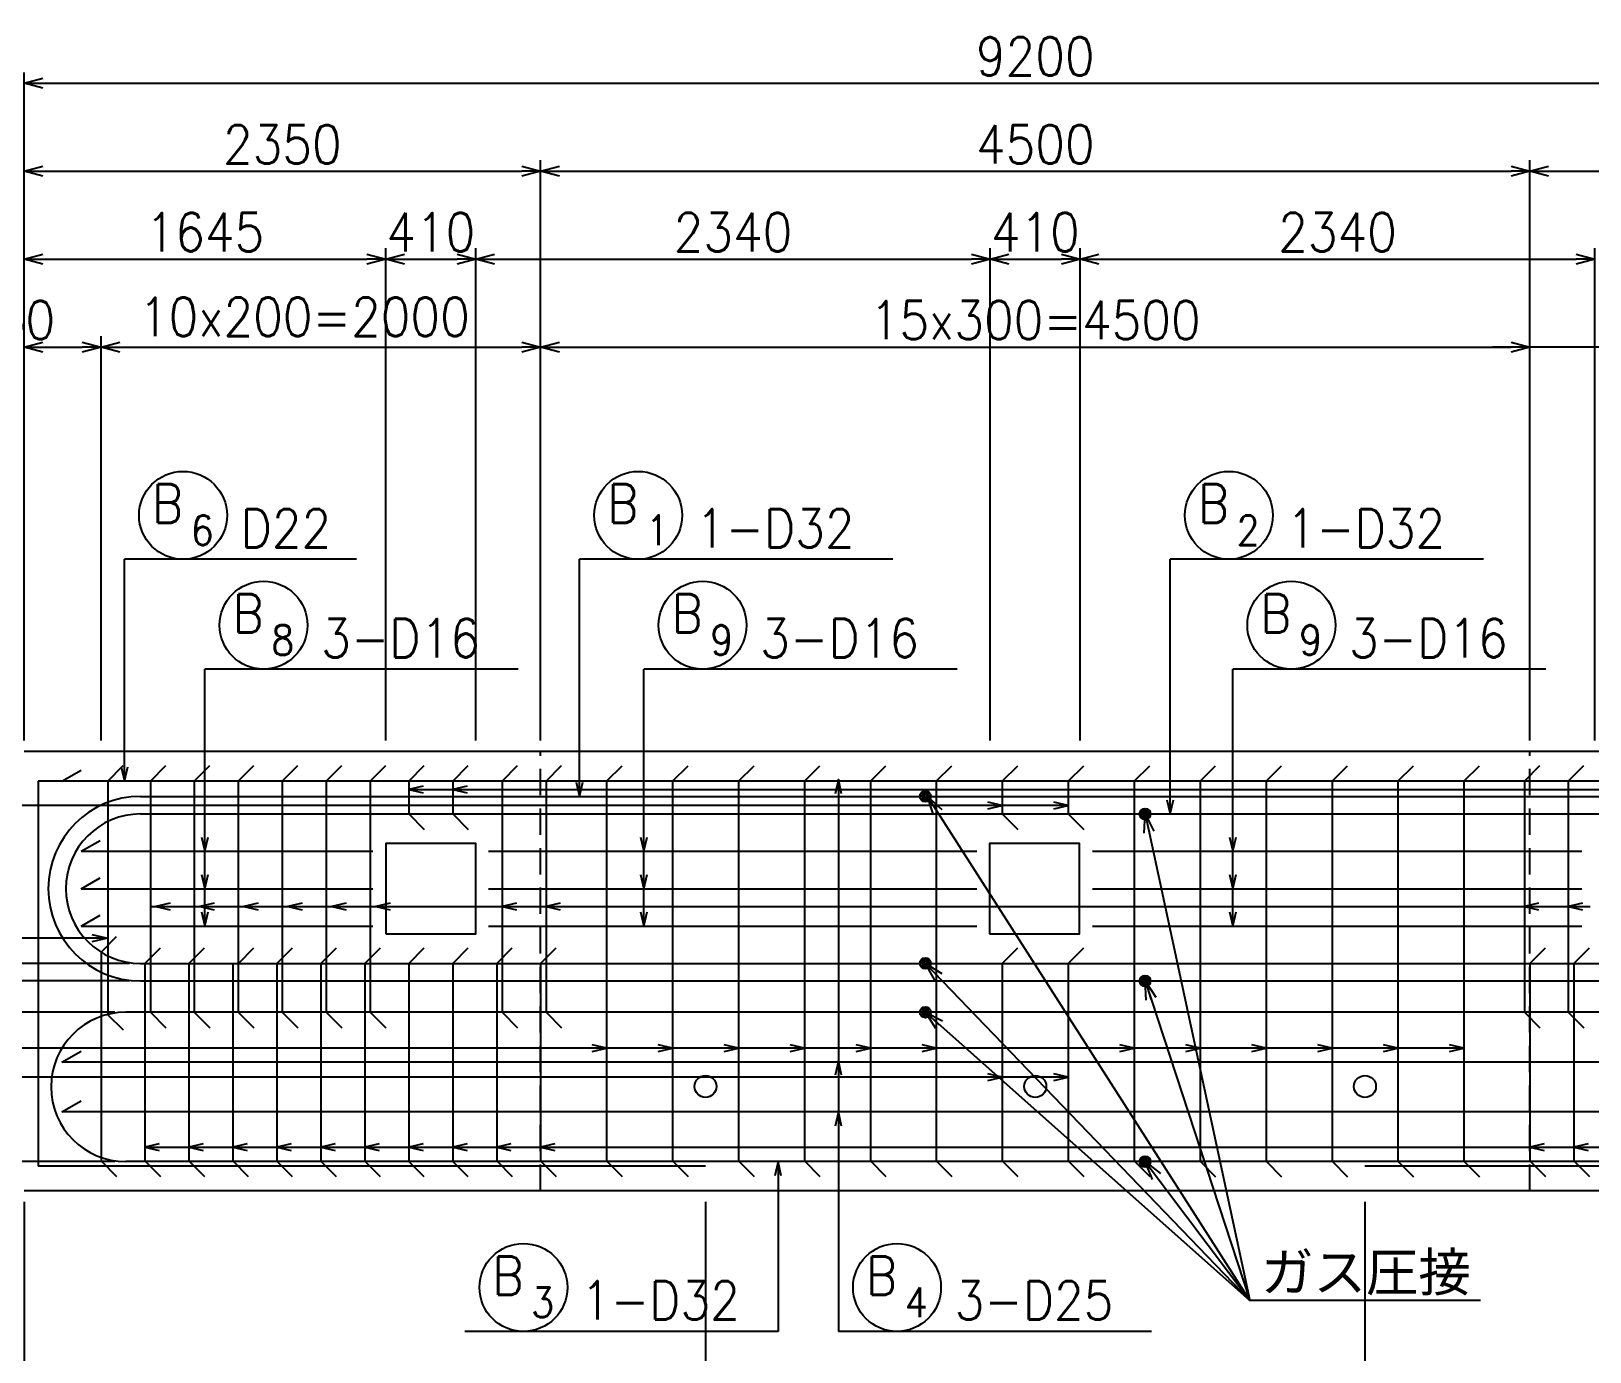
# Model space of a CAD drawing. Extents: x -24090 to 17960, y 77600 to 107300.
# Drawn here: x -16803 to -9712, y 88964 to 94974 of the extents above; entities that cross this region are included whole.
import ezdxf

# ---------------------------------------------------------------- set-up
doc = ezdxf.new("R2010")
doc.units = 0
doc.header["$LTSCALE"] = 300
doc.header["$MEASUREMENT"] = 0
doc.linetypes.add('HASEN1', pattern=[3, 2, -1])
doc.layers.get('0').update_dxf_attribs({"linetype": 'CONTINUOUS'})
doc.layers.get('DEFPOINTS').update_dxf_attribs({"linetype": 'CONTINUOUS'})
for name, color, linetype in [('-コーベル', 2, 'CONTINUOUS'), ('-寸法', 1, 'CONTINUOUS'), ('-引き出し横', 1, 'CONTINUOUS'), ('-引き出し縦', 1, 'CONTINUOUS'), ('-構造', 3, 'CONTINUOUS'), ('-肋筋-桁', 3, 'CONTINUOUS'), ('LAYER001', 7, 'CONTINUOUS'), ('鉄筋', 2, 'CONTINUOUS'), ('鉄筋材料', 3, 'CONTINUOUS')]:
    doc.layers.add(name, color=color, linetype=linetype)
doc.styles.add('MS明朝', font='MS PMincho.ttf')
doc.styles.add('romans', font='ROMANS.shx', dxfattribs={"width": 0.9, "bigfont": 'EXTFONT.shx'})
doc.styles.add('ｽﾀｲﾙ1', font='ROMANS.shx', dxfattribs={"bigfont": 'EXTFONT.shx'})
doc.dimstyles.new('ST-50', dxfattribs={"dimscale": 50, "dimtxt": 3.5, "dimasz": 1.7, "dimexe": 1, "dimexo": 1, "dimgap": 1, "dimtad": 0, "dimdec": 0, "dimzin": 0, "dimdsep": 46, "dimtxsty": 'romans', "dimblk": 'OPEN30', "dimcen": 1, "dimdle": 3, "dimclrd": 1, "dimclre": 1, "dimclrt": 3, "dimaunit": 1, "dimadec": 0, "dimazin": 0, "dimtfac": 1, "dimtdec": 0, "dimtix": 1, "dimtmove": 2, "dimatfit": 3, "dimldrblk": 'OPEN30', "dimfxl": 0, "dimtvp": 0.7, "dimtolj": 1, "dimtzin": 0, "dimarcsym": 0})

# ---------------------------------------------------------------- blocks, each defined once
blk = doc.blocks.new('_Open30')
at = {"color": 0, "lineweight": -2}
for p, q in [((-1, 0.268), (0, 0)), ((0, 0), (-1, -0.268)), ((0, 0), (-1, 0))]:
    blk.add_line(p, q, dxfattribs=at)
blk = doc.blocks.new('*D54')
at = {"layer": '-寸法', "color": 1, "linetype": 'Continuous', "lineweight": -2}
for p, q in [((-14485.2, 91797), (-14485.2, 94387)), ((-9985.2, 91747), (-9985.2, 94387)), ((-14400.2, 94337), (-10070.2, 94337))]:
    blk.add_line(p, q, dxfattribs=at)
at = {"layer": 'DEFPOINTS', "color": 0, "linetype": 'Continuous'}
for p in [(-9985.2, 94337), (-14485.2, 91747), (-9985.2, 91697)]:
    blk.add_point(p, dxfattribs=at)
at = {"layer": '-寸法', "color": 1, "linetype": 'Continuous', "lineweight": -2, "xscale": 85, "yscale": 85, "zscale": 85, "rotation": 180}
blk.add_blockref('_Open30', (-14485.2, 94337), dxfattribs=at)
at = {"layer": '-寸法', "color": 1, "linetype": 'Continuous', "lineweight": -2, "xscale": 85, "yscale": 85, "zscale": 85}
blk.add_blockref('_Open30', (-9985.2, 94337), dxfattribs=at)
at = {"layer": '-寸法', "color": 3, "linetype": 'Continuous', "insert": (-12235.2, 94459.5), "char_height": 175, "attachment_point": 5, "style": 'romans'}
blk.add_mtext('\\A1;4500', dxfattribs=at)
blk = doc.blocks.new('*D67')
at = {"layer": '-寸法', "color": 1, "linetype": 'Continuous', "lineweight": -2}
for p, q in [((-12030.2, 91747), (-12030.2, 93987)), ((-9690.2, 91747), (-9690.2, 93987)), ((-11945.2, 93937), (-9775.2, 93937))]:
    blk.add_line(p, q, dxfattribs=at)
at = {"layer": 'DEFPOINTS', "color": 0, "linetype": 'Continuous'}
for p in [(-9690.2, 93937), (-12030.2, 91697), (-9690.2, 91697)]:
    blk.add_point(p, dxfattribs=at)
at = {"layer": '-寸法', "color": 1, "linetype": 'Continuous', "lineweight": -2, "xscale": 85, "yscale": 85, "zscale": 85, "rotation": 180}
blk.add_blockref('_Open30', (-12030.2, 93937), dxfattribs=at)
at = {"layer": '-寸法', "color": 1, "linetype": 'Continuous', "lineweight": -2, "xscale": 85, "yscale": 85, "zscale": 85}
blk.add_blockref('_Open30', (-9690.2, 93937), dxfattribs=at)
at = {"layer": '-寸法', "color": 3, "linetype": 'Continuous', "insert": (-10860.2, 94059.5), "char_height": 175, "attachment_point": 5, "style": 'romans'}
blk.add_mtext('\\A1;2340', dxfattribs=at)
blk = doc.blocks.new('*D55')
at = {"layer": '-寸法', "color": 1, "linetype": 'Continuous', "lineweight": -2}
for p, q in [((-16835.2, 91747), (-16835.2, 94787)), ((-16750.2, 94737), (-7720.2, 94737)), ((-7635.2, 91747), (-7635.2, 94787))]:
    blk.add_line(p, q, dxfattribs=at)
at = {"layer": 'DEFPOINTS', "color": 0, "linetype": 'Continuous'}
for p in [(-7635.2, 94737), (-16835.2, 91697), (-7635.2, 91697)]:
    blk.add_point(p, dxfattribs=at)
at = {"layer": '-寸法', "color": 1, "linetype": 'Continuous', "lineweight": -2, "xscale": 85, "yscale": 85, "zscale": 85, "rotation": 180}
blk.add_blockref('_Open30', (-16835.2, 94737), dxfattribs=at)
at = {"layer": '-寸法', "color": 1, "linetype": 'Continuous', "lineweight": -2, "xscale": 85, "yscale": 85, "zscale": 85}
blk.add_blockref('_Open30', (-7635.2, 94737), dxfattribs=at)
at = {"layer": '-寸法', "color": 3, "linetype": 'Continuous', "insert": (-12235.2, 94859.5), "char_height": 175, "attachment_point": 5, "style": 'romans'}
blk.add_mtext('\\A1;9200', dxfattribs=at)
blk = doc.blocks.new('*D69')
at = {"layer": '-寸法', "color": 1, "linetype": 'Continuous', "lineweight": -2}
for p, q in [((-13735.2, 89647), (-13735.2, 88079.9)), ((-10735.2, 89647), (-10735.2, 88079.9)), ((-13650.2, 88129.9), (-10820.2, 88129.9))]:
    blk.add_line(p, q, dxfattribs=at)
at = {"layer": 'DEFPOINTS', "color": 0, "linetype": 'Continuous'}
for p in [(-13735.2, 89697), (-10735.2, 89697), (-10735.2, 88129.9)]:
    blk.add_point(p, dxfattribs=at)
at = {"layer": '-寸法', "color": 1, "linetype": 'Continuous', "lineweight": -2, "xscale": 85, "yscale": 85, "zscale": 85, "rotation": 180}
blk.add_blockref('_Open30', (-13735.2, 88129.9), dxfattribs=at)
at = {"layer": '-寸法', "color": 1, "linetype": 'Continuous', "lineweight": -2, "xscale": 85, "yscale": 85, "zscale": 85}
blk.add_blockref('_Open30', (-10735.2, 88129.9), dxfattribs=at)
at = {"layer": '-寸法', "color": 3, "linetype": 'Continuous', "insert": (-12235.2, 88252.4), "char_height": 175, "attachment_point": 5, "style": 'romans'}
blk.add_mtext('\\A1;2×1500=3000', dxfattribs=at)
blk = doc.blocks.new('*D56')
at = {"layer": '-寸法', "color": 1, "linetype": 'Continuous', "lineweight": -2}
for p, q in [((-14485.2, 91747), (-14485.2, 93587)), ((-14400.2, 93537), (-10070.2, 93537)), ((-9985.2, 91747), (-9985.2, 93587))]:
    blk.add_line(p, q, dxfattribs=at)
at = {"layer": 'DEFPOINTS', "color": 0, "linetype": 'Continuous'}
for p in [(-9985.2, 93537), (-14485.2, 91697), (-9985.2, 91697)]:
    blk.add_point(p, dxfattribs=at)
at = {"layer": '-寸法', "color": 1, "linetype": 'Continuous', "lineweight": -2, "xscale": 85, "yscale": 85, "zscale": 85, "rotation": 180}
blk.add_blockref('_Open30', (-14485.2, 93537), dxfattribs=at)
at = {"layer": '-寸法', "color": 1, "linetype": 'Continuous', "lineweight": -2, "xscale": 85, "yscale": 85, "zscale": 85}
blk.add_blockref('_Open30', (-9985.2, 93537), dxfattribs=at)
at = {"layer": '-寸法', "color": 3, "linetype": 'Continuous', "insert": (-12235.2, 93659.5), "char_height": 175, "attachment_point": 5, "style": 'romans'}
blk.add_mtext('\\A1;15x300=4500', dxfattribs=at)
blk = doc.blocks.new('*D61')
at = {"layer": '-寸法', "color": 1, "linetype": 'Continuous', "lineweight": -2}
for p, q in [((-16485.2, 91747), (-16485.2, 93587)), ((-16400.2, 93537), (-14570.2, 93537)), ((-14485.2, 91747), (-14485.2, 93587))]:
    blk.add_line(p, q, dxfattribs=at)
at = {"layer": 'DEFPOINTS', "color": 0, "linetype": 'Continuous'}
for p in [(-14485.2, 93537), (-16485.2, 91697), (-14485.2, 91697)]:
    blk.add_point(p, dxfattribs=at)
at = {"layer": '-寸法', "color": 1, "linetype": 'Continuous', "lineweight": -2, "xscale": 85, "yscale": 85, "zscale": 85, "rotation": 180}
blk.add_blockref('_Open30', (-16485.2, 93537), dxfattribs=at)
at = {"layer": '-寸法', "color": 1, "linetype": 'Continuous', "lineweight": -2, "xscale": 85, "yscale": 85, "zscale": 85}
blk.add_blockref('_Open30', (-14485.2, 93537), dxfattribs=at)
at = {"layer": '-寸法', "color": 3, "linetype": 'Continuous', "insert": (-15560.2, 93674.6), "char_height": 175, "attachment_point": 5, "style": 'romans'}
blk.add_mtext('\\A1;10x200=2000', dxfattribs=at)
blk = doc.blocks.new('*D59')
at = {"layer": '-寸法', "color": 1, "linetype": 'Continuous', "lineweight": -2}
for p, q in [((-16835.2, 91747), (-16835.2, 94387)), ((-14485.2, 91797), (-14485.2, 94387)), ((-16750.2, 94337), (-14570.2, 94337))]:
    blk.add_line(p, q, dxfattribs=at)
at = {"layer": 'DEFPOINTS', "color": 0, "linetype": 'Continuous'}
for p in [(-14485.2, 94337), (-16835.2, 91697), (-14485.2, 91747)]:
    blk.add_point(p, dxfattribs=at)
at = {"layer": '-寸法', "color": 1, "linetype": 'Continuous', "lineweight": -2, "xscale": 85, "yscale": 85, "zscale": 85, "rotation": 180}
blk.add_blockref('_Open30', (-16835.2, 94337), dxfattribs=at)
at = {"layer": '-寸法', "color": 1, "linetype": 'Continuous', "lineweight": -2, "xscale": 85, "yscale": 85, "zscale": 85}
blk.add_blockref('_Open30', (-14485.2, 94337), dxfattribs=at)
at = {"layer": '-寸法', "color": 3, "linetype": 'Continuous', "insert": (-15660.2, 94459.5), "char_height": 175, "attachment_point": 5, "style": 'romans'}
blk.add_mtext('\\A1;2350', dxfattribs=at)
blk = doc.blocks.new('*D58')
at = {"layer": '-寸法', "color": 1, "linetype": 'Continuous', "lineweight": -2}
for p, q in [((-16835.2, 91747), (-16835.2, 93987)), ((-15190.2, 91747), (-15190.2, 93987)), ((-16750.2, 93937), (-15275.2, 93937))]:
    blk.add_line(p, q, dxfattribs=at)
at = {"layer": 'DEFPOINTS', "color": 0, "linetype": 'Continuous'}
for p in [(-15190.2, 93937), (-16835.2, 91697), (-15190.2, 91697)]:
    blk.add_point(p, dxfattribs=at)
at = {"layer": '-寸法', "color": 1, "linetype": 'Continuous', "lineweight": -2, "xscale": 85, "yscale": 85, "zscale": 85, "rotation": 180}
blk.add_blockref('_Open30', (-16835.2, 93937), dxfattribs=at)
at = {"layer": '-寸法', "color": 1, "linetype": 'Continuous', "lineweight": -2, "xscale": 85, "yscale": 85, "zscale": 85}
blk.add_blockref('_Open30', (-15190.2, 93937), dxfattribs=at)
at = {"layer": '-寸法', "color": 3, "linetype": 'Continuous', "insert": (-16012.7, 94059.5), "char_height": 175, "attachment_point": 5, "style": 'romans'}
blk.add_mtext('\\A1;1645', dxfattribs=at)
blk = doc.blocks.new('*D70')
at = {"layer": '-寸法', "color": 1, "linetype": 'Continuous', "lineweight": -2}
for p, q in [((-16835.2, 89647), (-16835.2, 88079.9)), ((-13735.2, 89647), (-13735.2, 88079.9)), ((-16750.2, 88129.9), (-13820.2, 88129.9))]:
    blk.add_line(p, q, dxfattribs=at)
at = {"layer": 'DEFPOINTS', "color": 0, "linetype": 'Continuous'}
for p in [(-16835.2, 89697), (-13735.2, 89697), (-13735.2, 88129.9)]:
    blk.add_point(p, dxfattribs=at)
at = {"layer": '-寸法', "color": 1, "linetype": 'Continuous', "lineweight": -2, "xscale": 85, "yscale": 85, "zscale": 85, "rotation": 180}
blk.add_blockref('_Open30', (-16835.2, 88129.9), dxfattribs=at)
at = {"layer": '-寸法', "color": 1, "linetype": 'Continuous', "lineweight": -2, "xscale": 85, "yscale": 85, "zscale": 85}
blk.add_blockref('_Open30', (-13735.2, 88129.9), dxfattribs=at)
at = {"layer": '-寸法', "color": 3, "linetype": 'Continuous', "insert": (-15285.2, 88252.4), "char_height": 175, "attachment_point": 5, "style": 'romans'}
blk.add_mtext('\\A1;3100', dxfattribs=at)
blk = doc.blocks.new('*D60')
at = {"layer": '-寸法', "color": 1, "linetype": 'Continuous', "lineweight": -2}
for p, q in [((-16835.2, 91747), (-16835.2, 93587)), ((-16750.2, 93537), (-16570.2, 93537)), ((-16485.2, 91747), (-16485.2, 93587))]:
    blk.add_line(p, q, dxfattribs=at)
at = {"layer": 'DEFPOINTS', "color": 0, "linetype": 'Continuous'}
for p in [(-16485.2, 93537), (-16835.2, 91697), (-16485.2, 91697)]:
    blk.add_point(p, dxfattribs=at)
at = {"layer": '-寸法', "color": 1, "linetype": 'Continuous', "lineweight": -2, "xscale": 85, "yscale": 85, "zscale": 85, "rotation": 180}
blk.add_blockref('_Open30', (-16835.2, 93537), dxfattribs=at)
at = {"layer": '-寸法', "color": 1, "linetype": 'Continuous', "lineweight": -2, "xscale": 85, "yscale": 85, "zscale": 85}
blk.add_blockref('_Open30', (-16485.2, 93537), dxfattribs=at)
at = {"layer": '-寸法', "color": 3, "linetype": 'Continuous', "insert": (-16896.1, 93659.5), "char_height": 175, "attachment_point": 5, "style": 'romans'}
blk.add_mtext('\\A1;350', dxfattribs=at)
blk = doc.blocks.new('*D53')
at = {"layer": '-寸法', "color": 1, "linetype": 'Continuous', "lineweight": -2}
for p, q in [((-14780.2, 91797), (-14780.2, 93987)), ((-12440.2, 91747), (-12440.2, 93987)), ((-14695.2, 93937), (-12525.2, 93937))]:
    blk.add_line(p, q, dxfattribs=at)
at = {"layer": 'DEFPOINTS', "color": 0, "linetype": 'Continuous'}
for p in [(-12440.2, 93937), (-14780.2, 91747), (-12440.2, 91697)]:
    blk.add_point(p, dxfattribs=at)
at = {"layer": '-寸法', "color": 1, "linetype": 'Continuous', "lineweight": -2, "xscale": 85, "yscale": 85, "zscale": 85, "rotation": 180}
blk.add_blockref('_Open30', (-14780.2, 93937), dxfattribs=at)
at = {"layer": '-寸法', "color": 1, "linetype": 'Continuous', "lineweight": -2, "xscale": 85, "yscale": 85, "zscale": 85}
blk.add_blockref('_Open30', (-12440.2, 93937), dxfattribs=at)
at = {"layer": '-寸法', "color": 3, "linetype": 'Continuous', "insert": (-13610.2, 94059.5), "char_height": 175, "attachment_point": 5, "style": 'romans'}
blk.add_mtext('\\A1;2340', dxfattribs=at)
blk = doc.blocks.new('*D57')
at = {"layer": '-寸法', "color": 1, "linetype": 'Continuous', "lineweight": -2}
for p, q in [((-15190.2, 91747), (-15190.2, 93987)), ((-14780.2, 91747), (-14780.2, 93987)), ((-15105.2, 93937), (-14865.2, 93937))]:
    blk.add_line(p, q, dxfattribs=at)
at = {"layer": 'DEFPOINTS', "color": 0, "linetype": 'Continuous'}
for p in [(-14780.2, 93937), (-15190.2, 91697), (-14780.2, 91697)]:
    blk.add_point(p, dxfattribs=at)
at = {"layer": '-寸法', "color": 1, "linetype": 'Continuous', "lineweight": -2, "xscale": 85, "yscale": 85, "zscale": 85, "rotation": 180}
blk.add_blockref('_Open30', (-15190.2, 93937), dxfattribs=at)
at = {"layer": '-寸法', "color": 1, "linetype": 'Continuous', "lineweight": -2, "xscale": 85, "yscale": 85, "zscale": 85}
blk.add_blockref('_Open30', (-14780.2, 93937), dxfattribs=at)
at = {"layer": '-寸法', "color": 3, "linetype": 'Continuous', "insert": (-14985.2, 94059.5), "char_height": 175, "attachment_point": 5, "style": 'romans'}
blk.add_mtext('\\A1;410', dxfattribs=at)
blk = doc.blocks.new('*D66')
at = {"layer": '-寸法', "color": 1, "linetype": 'Continuous', "lineweight": -2}
for p, q in [((-12440.2, 91747), (-12440.2, 93987)), ((-12030.2, 91747), (-12030.2, 93987)), ((-12355.2, 93937), (-12115.2, 93937))]:
    blk.add_line(p, q, dxfattribs=at)
at = {"layer": 'DEFPOINTS', "color": 0, "linetype": 'Continuous'}
for p in [(-12030.2, 93937), (-12440.2, 91697), (-12030.2, 91697)]:
    blk.add_point(p, dxfattribs=at)
at = {"layer": '-寸法', "color": 1, "linetype": 'Continuous', "lineweight": -2, "xscale": 85, "yscale": 85, "zscale": 85, "rotation": 180}
blk.add_blockref('_Open30', (-12440.2, 93937), dxfattribs=at)
at = {"layer": '-寸法', "color": 1, "linetype": 'Continuous', "lineweight": -2, "xscale": 85, "yscale": 85, "zscale": 85}
blk.add_blockref('_Open30', (-12030.2, 93937), dxfattribs=at)
at = {"layer": '-寸法', "color": 3, "linetype": 'Continuous', "insert": (-12235.2, 94059.5), "char_height": 175, "attachment_point": 5, "style": 'romans'}
blk.add_mtext('\\A1;410', dxfattribs=at)
blk = doc.blocks.new('*D71')
at = {"layer": '-寸法', "color": 1, "linetype": 'Continuous', "lineweight": -2}
for p, q in [((-10735.2, 89647), (-10735.2, 88079.9)), ((-7635.2, 89647), (-7635.2, 88079.9)), ((-10650.2, 88129.9), (-7720.2, 88129.9))]:
    blk.add_line(p, q, dxfattribs=at)
at = {"layer": 'DEFPOINTS', "color": 0, "linetype": 'Continuous'}
for p in [(-10735.2, 89697), (-7635.2, 89697), (-7635.2, 88129.9)]:
    blk.add_point(p, dxfattribs=at)
at = {"layer": '-寸法', "color": 1, "linetype": 'Continuous', "lineweight": -2, "xscale": 85, "yscale": 85, "zscale": 85, "rotation": 180}
blk.add_blockref('_Open30', (-10735.2, 88129.9), dxfattribs=at)
at = {"layer": '-寸法', "color": 1, "linetype": 'Continuous', "lineweight": -2, "xscale": 85, "yscale": 85, "zscale": 85}
blk.add_blockref('_Open30', (-7635.2, 88129.9), dxfattribs=at)
at = {"layer": '-寸法', "color": 3, "linetype": 'Continuous', "insert": (-9185.2, 88252.4), "char_height": 175, "attachment_point": 5, "style": 'romans'}
blk.add_mtext('\\A1;3100', dxfattribs=at)
blk = doc.blocks.new('*D62')
at = {"layer": '-寸法', "color": 1, "linetype": 'Continuous', "lineweight": -2}
for p, q in [((-10070.2, 93537), (-10155.2, 93537)), ((-9985.2, 91747), (-9985.2, 93587)), ((-7985.2, 93537), (-9985.2, 93537)), ((-7985.2, 91747), (-7985.2, 93587)), ((-7900.2, 93537), (-7815.2, 93537))]:
    blk.add_line(p, q, dxfattribs=at)
at = {"layer": 'DEFPOINTS', "color": 0, "linetype": 'Continuous'}
for p in [(-9985.2, 93537), (-9985.2, 91697), (-7985.2, 91697)]:
    blk.add_point(p, dxfattribs=at)
at = {"layer": '-寸法', "color": 1, "linetype": 'Continuous', "lineweight": -2, "xscale": 85, "yscale": 85, "zscale": 85}
blk.add_blockref('_Open30', (-9985.2, 93537), dxfattribs=at)
at = {"layer": '-寸法', "color": 1, "linetype": 'Continuous', "lineweight": -2, "xscale": 85, "yscale": 85, "zscale": 85, "rotation": 180}
blk.add_blockref('_Open30', (-7985.2, 93537), dxfattribs=at)
at = {"layer": '-寸法', "color": 3, "linetype": 'Continuous', "insert": (-8910.2, 93659.6), "char_height": 175, "attachment_point": 5, "style": 'romans'}
blk.add_mtext('\\A1;10x200=2000', dxfattribs=at)
blk = doc.blocks.new('*D63')
at = {"layer": '-寸法', "color": 1, "linetype": 'Continuous', "lineweight": -2}
for p, q in [((-9985.2, 91747), (-9985.2, 94387)), ((-7635.2, 91747), (-7635.2, 94387)), ((-9900.2, 94337), (-7720.2, 94337))]:
    blk.add_line(p, q, dxfattribs=at)
at = {"layer": 'DEFPOINTS', "color": 0, "linetype": 'Continuous'}
for p in [(-7635.2, 94337), (-9985.2, 91697), (-7635.2, 91697)]:
    blk.add_point(p, dxfattribs=at)
at = {"layer": '-寸法', "color": 1, "linetype": 'Continuous', "lineweight": -2, "xscale": 85, "yscale": 85, "zscale": 85, "rotation": 180}
blk.add_blockref('_Open30', (-9985.2, 94337), dxfattribs=at)
at = {"layer": '-寸法', "color": 1, "linetype": 'Continuous', "lineweight": -2, "xscale": 85, "yscale": 85, "zscale": 85}
blk.add_blockref('_Open30', (-7635.2, 94337), dxfattribs=at)
at = {"layer": '-寸法', "color": 3, "linetype": 'Continuous', "insert": (-8810.2, 94459.5), "char_height": 175, "attachment_point": 5, "style": 'romans'}
blk.add_mtext('\\A1;2350', dxfattribs=at)
blk = doc.blocks.new('*D151')
at = {"layer": '-構造', "color": 1, "linetype": 'Continuous', "lineweight": -2}
for p, q in [((-16422.2, 90510), (-19793.3, 90510)), ((-19743.3, 90425), (-19743.3, 89915)), ((-16422.2, 89830), (-19793.3, 89830))]:
    blk.add_line(p, q, dxfattribs=at)
at = {"layer": 'DEFPOINTS', "color": 0, "linetype": 'Continuous'}
for p in [(-16372.2, 90510), (-19743.3, 89830), (-16372.2, 89830)]:
    blk.add_point(p, dxfattribs=at)
at = {"layer": '-構造', "color": 1, "linetype": 'Continuous', "lineweight": -2, "xscale": 85, "yscale": 85, "zscale": 85}
for p, rotation in [((-19743.3, 90510), 90), ((-19743.3, 89830), 270)]:
    blk.add_blockref('_Open30', p, dxfattribs=dict(at, rotation=rotation))
at = {"layer": '-構造', "color": 3, "linetype": 'Continuous', "insert": (-19899.6, 90170), "char_height": 175, "attachment_point": 5, "rotation": 90, "style": 'romans'}
blk.add_mtext('\\A1;680', dxfattribs=at)
blk = doc.blocks.new('*D152')
at = {"layer": '-構造', "color": 1, "linetype": 'Continuous', "lineweight": -2}
for p, q in [((-19743.3, 90817.1), (-19743.3, 90902.1)), ((-16355.2, 90732.1), (-19793.3, 90732.1)), ((-19743.3, 90732.1), (-19743.3, 90652.1)), ((-16355.2, 90652.1), (-19793.3, 90652.1)), ((-19743.3, 90567.1), (-19743.3, 90482.1))]:
    blk.add_line(p, q, dxfattribs=at)
at = {"layer": 'DEFPOINTS', "color": 0, "linetype": 'Continuous'}
for p in [(-16305.2, 90732.1), (-19743.3, 90652.1), (-16305.2, 90652.1)]:
    blk.add_point(p, dxfattribs=at)
at = {"layer": '-構造', "color": 1, "linetype": 'Continuous', "lineweight": -2, "xscale": 85, "yscale": 85, "zscale": 85}
for p, rotation in [((-19743.3, 90732.1), 270), ((-19743.3, 90652.1), 90)]:
    blk.add_blockref('_Open30', p, dxfattribs=dict(at, rotation=rotation))
at = {"layer": '-構造', "color": 3, "linetype": 'Continuous', "insert": (-19584.2, 90928.7), "char_height": 175, "attachment_point": 5, "rotation": 90, "style": 'romans'}
blk.add_mtext('\\A1;80', dxfattribs=at)

msp = doc.modelspace()

# ---------------------------------------------------------------- linework, layer by layer
at = {"layer": '-コーベル', "color": 2, "linetype": 'Continuous'}
for p, q in [((-16305.2, 91492.1), (-8165.2, 91492.1)), ((-16305.2, 91412.1), (-8165.2, 91412.1)), ((-16305.2, 90732.1), (-8165.2, 90732.1)), ((-16305.2, 90652.1), (-8165.2, 90652.1)), ((-8098.2, 90510), (-16372.2, 90510)), ((-8098.2, 90509.8), (-16372.2, 90509.8)), ((-7807.6, 90283.2), (-16662.8, 90283.2)), ((-7807.6, 90056.6), (-16662.8, 90056.6)), ((-13735.2, 89809.8), (-16770.7, 89809.8)), ((-8098.2, 89830), (-16372.2, 89830)), ((-7699.7, 89809.8), (-10735.2, 89809.8))]:
    msp.add_line(p, q, dxfattribs=at)
for centre, radius in [((-16305.2, 91072.1), 420), ((-16305.2, 91072.1), 340), ((-16372.2, 90170), 340)]:
    msp.add_arc(centre, radius, 90, 270, dxfattribs=at)
at = {"layer": '-引き出し横', "color": 1, "linetype": 'Continuous'}
msp.add_line((-16460.2, 90846.4), (-18429.5, 90846.4), dxfattribs=at)
at = {"layer": '-引き出し横', "color": 1, "linetype": 'Continuous', "flags": 128}
for points in [[(-15322.3, 92571.1), (-16378.8, 92571.1)], [(-16378.8, 91580), (-16378.8, 92571.1)], [(-16012.7, 91180), (-16012.7, 92071.1)], [(-14015.4, 91180), (-14015.4, 92071.1)], [(-11336.7, 91180), (-11336.7, 92071.1)], [(-16393.8, 91626), (-16378.8, 91561), (-16363.8, 91626)], [(-12085.2, 91450.1), (-17008.8, 91450.1)], [(-12450.2, 91435.1), (-12385.2, 91450.1), (-12450.2, 91465.1)], [(-12150.2, 91435.1), (-12085.2, 91450.1), (-12150.2, 91465.1)], [(-16027.7, 91307.1), (-16012.7, 91242.1), (-15997.7, 91307.1)], [(-16012.7, 91120), (-16012.7, 91280)], [(-14030.4, 91307.1), (-14015.4, 91242.1), (-14000.4, 91307.1)], [(-14015.4, 91120), (-14015.4, 91280)], [(-11351.7, 91307.1), (-11336.7, 91242.1), (-11321.7, 91307.1)], [(-11336.7, 91120), (-11336.7, 91280)], [(-16027.7, 91137.1), (-16012.7, 91072.1), (-15997.7, 91137.1)], [(-16012.7, 90902.1), (-16012.7, 91120)], [(-14030.4, 91137.1), (-14015.4, 91072.1), (-14000.4, 91137.1)], [(-14015.4, 90902.1), (-14015.4, 91120)], [(-11351.7, 91137.1), (-11336.7, 91072.1), (-11321.7, 91137.1)], [(-11336.7, 90902.1), (-11336.7, 91120)], [(-16027.7, 90967.1), (-16012.7, 90902.1), (-15997.7, 90967.1)], [(-14030.4, 90967.1), (-14015.4, 90902.1), (-14000.4, 90967.1)], [(-11351.7, 90967.1), (-11336.7, 90902.1), (-11321.7, 90967.1)], [(-16525.2, 90831.4), (-16460.2, 90846.4), (-16525.2, 90861.4)], [(-14485.2, 90346.2), (-18404.2, 90346.2)], [(-14185.2, 90346.2), (-14485.2, 90346.2)], [(-14250.2, 90331.2), (-14185.2, 90346.2), (-14250.2, 90361.2)], [(-13885.2, 90346.2), (-14185.2, 90346.2)], [(-13950.2, 90331.2), (-13885.2, 90346.2), (-13950.2, 90361.2)], [(-13585.2, 90346.2), (-13885.2, 90346.2)], [(-13650.2, 90331.2), (-13585.2, 90346.2), (-13650.2, 90361.2)], [(-13285.2, 90346.2), (-13585.2, 90346.2)], [(-13350.2, 90331.2), (-13285.2, 90346.2), (-13350.2, 90361.2)], [(-12985.2, 90346.2), (-13285.2, 90346.2)], [(-13050.2, 90331.2), (-12985.2, 90346.2), (-13050.2, 90361.2)], [(-12685.2, 90346.2), (-12985.2, 90346.2)], [(-12750.2, 90331.2), (-12685.2, 90346.2), (-12750.2, 90361.2)], [(-12085.2, 90346.2), (-12685.2, 90346.2)], [(-11785.2, 90346.2), (-12085.2, 90346.2)], [(-11850.2, 90331.2), (-11785.2, 90346.2), (-11850.2, 90361.2)], [(-11485.2, 90346.2), (-11785.2, 90346.2)], [(-11550.2, 90331.2), (-11485.2, 90346.2), (-11550.2, 90361.2)], [(-11185.2, 90346.2), (-11485.2, 90346.2)], [(-11250.2, 90331.2), (-11185.2, 90346.2), (-11250.2, 90361.2)], [(-10885.2, 90346.2), (-11185.2, 90346.2)], [(-10950.2, 90331.2), (-10885.2, 90346.2), (-10950.2, 90361.2)], [(-10585.2, 90346.2), (-10885.2, 90346.2)], [(-10650.2, 90331.2), (-10585.2, 90346.2), (-10650.2, 90361.2)], [(-10285.2, 90346.2), (-10585.2, 90346.2)], [(-10350.2, 90331.2), (-10285.2, 90346.2), (-10350.2, 90361.2)], [(-12085.2, 90214.2), (-17126.9, 90214.2)], [(-12450.2, 90199.2), (-12385.2, 90214.2), (-12450.2, 90229.2)], [(-12150.2, 90199.2), (-12085.2, 90214.2), (-12150.2, 90229.2)]]:
    msp.add_lwpolyline(points, dxfattribs=at)
at = {"layer": '-引き出し縦', "color": 1, "linetype": 'Continuous', "flags": 128}
for points in [[(-12883.2, 92571.1), (-14308.2, 92571.1)], [(-14308.2, 91492.1), (-14308.2, 92571.1)], [(-11621.1, 91412.1), (-11621.1, 92571.1)], [(-10196.1, 92571.1), (-11621.1, 92571.1)], [(-14587.7, 92071.1), (-16012.7, 92071.1)], [(-12590.4, 92071.1), (-14015.4, 92071.1)], [(-9911.7, 92071.1), (-11336.7, 92071.1)], [(-14323.2, 91557.1), (-14308.2, 91492.1), (-14293.2, 91557.1)], [(-13115.9, 91504.2), (-13130.9, 91569.2), (-13145.9, 91504.2)], [(-13130.9, 91562), (-13130.9, 90388.2)], [(-15085.2, 91523.9), (-9585.2, 91523.9)], [(-15019.8, 91538.9), (-15084.8, 91523.9), (-15019.8, 91508.9)], [(-14820.2, 91538.9), (-14885.2, 91523.9), (-14820.2, 91508.9)], [(-11636.1, 91477.1), (-11621.1, 91412.1), (-11606.1, 91477.1)], [(-16260.8, 90991), (-9710.2, 90991)], [(-16170.1, 91006), (-16235.1, 90991), (-16170.1, 90976)], [(-15970.1, 91006), (-16035.1, 90991), (-15970.1, 90976)], [(-15770.1, 91006), (-15835.1, 90991), (-15770.1, 90976)], [(-15570.1, 91006), (-15635.1, 90991), (-15570.1, 90976)], [(-15370.1, 91006), (-15435.1, 90991), (-15370.1, 90976)], [(-15170.1, 91006), (-15235.1, 90991), (-15170.1, 90976)], [(-14595.8, 91006), (-14660.8, 90991), (-14595.8, 90976)], [(-14395.8, 91006), (-14460.8, 90991), (-14395.8, 90976)], [(-9945.2, 91006), (-10010.2, 90991), (-9945.2, 90976)], [(-9745.2, 91006), (-9810.2, 90991), (-9745.2, 90976)], [(-13130.9, 90420.1), (-13130.9, 89057.4)], [(-13115.9, 90223.1), (-13130.9, 90288.1), (-13145.9, 90223.1)], [(-13115.9, 89991.6), (-13130.9, 90056.6), (-13145.9, 89991.6)], [(-16220.2, 89910.8), (-16285.2, 89895.8), (-16220.2, 89880.8)], [(-16020.2, 89910.8), (-16085.2, 89895.8), (-16020.2, 89880.8)], [(-15820.2, 89910.8), (-15885.2, 89895.8), (-15820.2, 89880.8)], [(-15620.2, 89910.8), (-15685.2, 89895.8), (-15620.2, 89880.8)], [(-15420.2, 89910.8), (-15485.2, 89895.8), (-15420.2, 89880.8)], [(-15220.2, 89910.8), (-15285.2, 89895.8), (-15220.2, 89880.8)], [(-15020.2, 89910.8), (-15085.2, 89895.8), (-15020.2, 89880.8)], [(-14820.2, 89910.8), (-14885.2, 89895.8), (-14820.2, 89880.8)], [(-14620.2, 89910.8), (-14685.2, 89895.8), (-14620.2, 89880.8)], [(-14420.2, 89910.8), (-14485.2, 89895.8), (-14420.2, 89880.8)], [(-9920.2, 89910.8), (-9985.2, 89895.8), (-9920.2, 89880.8)], [(-9720.2, 89910.8), (-9785.2, 89895.8), (-9720.2, 89880.8)], [(-16285.2, 89895.8), (-9735.2, 89895.8)], [(-15785.2, 89895.8), (-15635.2, 89895.8)], [(-15635.2, 89895.8), (-15485.2, 89895.8)], [(-9785.2, 89895.8), (-7523.7, 89895.8), (-7523.7, 89442.2)], [(-13390.3, 89765), (-13405.3, 89830), (-13420.3, 89765)], [(-13405.3, 89830), (-13405.3, 89057.4)], [(-10209, 89198.3), (-11258.8, 89198.3)], [(-13405.3, 89057.4), (-14830.3, 89057.4)], [(-11705.9, 89057.4), (-13130.9, 89057.4)]]:
    msp.add_lwpolyline(points, dxfattribs=at)
at = {"layer": '-引き出し縦', "linetype": 'Continuous'}
for centre in [(-16112, 92771.1), (-14041.4, 92771.1), (-11354.3, 92771.1), (-15745.9, 92271.1), (-13748.6, 92271.1), (-11069.9, 92271.1), (-14563.5, 89257.4), (-12864, 89257.4)]:
    msp.add_circle(centre, 200, dxfattribs=at)
at = {"layer": '-構造', "color": 3, "linetype": 'Continuous'}
for p, q in [((-7635.2, 91697), (-16835.2, 91697)), ((-7635.2, 89697), (-16835.2, 89697))]:
    msp.add_line(p, q, dxfattribs=at)
at = {"layer": '-構造', "color": 4, "linetype": 'HASEN1', "ltscale": 0.2}
for p, q in [((-14485.2, 89697), (-14485.2, 91697)), ((-9985.2, 89697), (-9985.2, 91697))]:
    msp.add_line(p, q, dxfattribs=at)
at = {"layer": '-構造', "color": 3, "linetype": 'Continuous', "flags": 128}
for points in [[(-15190.2, 90867.1), (-14780.2, 90867.1), (-14780.2, 91277.1), (-15190.2, 91277.1), (-15190.2, 90867.1)], [(-12443.2, 90867.1), (-12033.2, 90867.1), (-12033.2, 91277.1), (-12443.2, 91277.1), (-12443.2, 90867.1)]]:
    msp.add_lwpolyline(points, dxfattribs=at)
at = {"layer": '-構造', "linetype": 'Continuous'}
for centre, radius in [((-12735.2, 91492.1), 25), ((-12735.2, 91492.1), 17.5), ((-12735.2, 91492.1), 10), ((-11735.2, 91412.1), 25), ((-11735.2, 91412.1), 17.5), ((-11735.2, 91412.1), 10), ((-12735.2, 90732.1), 25), ((-12735.2, 90732.1), 17.5), ((-12735.2, 90732.1), 10), ((-11735.2, 90652.1), 25), ((-11735.2, 90652.1), 17.5), ((-11735.2, 90652.1), 10), ((-12735.2, 90509.7), 25), ((-12735.2, 90509.7), 17.5), ((-12735.2, 90509.7), 10), ((-11735.2, 89830), 25), ((-11735.2, 89830), 17.5), ((-11735.2, 89830), 10)]:
    msp.add_circle(centre, radius, dxfattribs=at)
at = {"layer": '-構造', "color": 1, "linetype": 'Continuous'}
for centre in [(-13735.2, 90172), (-12235.2, 90172), (-10735.2, 90172)]:
    msp.add_circle(centre, 50, dxfattribs=at)
at = {"layer": '-肋筋-桁', "color": 3, "linetype": 'Continuous'}
for p, q in [((-16454.9, 91562), (-16384.2, 91632.7)), ((-16260.8, 91562), (-16190.1, 91632.7)), ((-16060.8, 91562), (-15990.1, 91632.7)), ((-15860.8, 91562), (-15790.1, 91632.7)), ((-15660.8, 91562), (-15590.1, 91632.7)), ((-15460.8, 91562), (-15390.1, 91632.7)), ((-15260.8, 91562), (-15190.1, 91632.7)), ((-15085.2, 91562), (-15014.5, 91632.7)), ((-14885.2, 91562), (-14814.5, 91632.7)), ((-14660.8, 91562), (-14590.1, 91632.7)), ((-14460.8, 91562), (-14390.1, 91632.7)), ((-10010.2, 91562), (-9939.5, 91632.7)), ((-9810.2, 91562), (-9739.5, 91632.7)), ((-16454.9, 91562), (-16454.9, 90499.8)), ((-16260.8, 91562), (-16260.8, 90509.8)), ((-16060.8, 91562), (-16060.8, 90509.8)), ((-15860.8, 91562), (-15860.8, 90509.8)), ((-15660.8, 91562), (-15660.8, 90509.8)), ((-15460.8, 91562), (-15460.8, 90509.8)), ((-15260.8, 91562), (-15260.8, 90509.8)), ((-15085.2, 91562), (-15085.2, 91412.1)), ((-14885.2, 91562), (-14885.2, 91412.1)), ((-14660.8, 91562), (-14660.8, 90509.8)), ((-14460.8, 91562), (-14460.8, 90509.8)), ((-10010.2, 91562), (-10010.2, 90509.8)), ((-9810.2, 91562), (-9810.2, 90509.8)), ((-15085.2, 91412.1), (-15014.5, 91341.4)), ((-14885.2, 91412.1), (-14814.5, 91341.4)), ((-16485.2, 90783.6), (-16414.5, 90854.3)), ((-16485.2, 90783.6), (-16485.2, 89832)), ((-16285.2, 90732.1), (-16214.5, 90802.8)), ((-16085.2, 90732.1), (-16014.5, 90802.8)), ((-15860.2, 90732), (-15789.5, 90802.7)), ((-15685.2, 90732.1), (-15614.5, 90802.8)), ((-15485.2, 90732.1), (-15414.5, 90802.8)), ((-15285.2, 90732), (-15214.5, 90802.7)), ((-15085.2, 90732.1), (-15014.5, 90802.8)), ((-14885.2, 90732.1), (-14814.5, 90802.8)), ((-14685.2, 90732.1), (-14614.5, 90802.8)), ((-14485.2, 90732.1), (-14414.5, 90802.8)), ((-9985.2, 90732.1), (-9914.5, 90802.8)), ((-9785.2, 90732.1), (-9714.5, 90802.8)), ((-16285.2, 90732.1), (-16285.2, 89832)), ((-16085.2, 90732.1), (-16085.2, 89832)), ((-15885.2, 90732.1), (-15885.2, 89832)), ((-15685.2, 90732.1), (-15685.2, 89832)), ((-15485.2, 90732.1), (-15485.2, 89832)), ((-15285.2, 90732.1), (-15285.2, 89832)), ((-15085.2, 90732.1), (-15085.2, 89832)), ((-14885.2, 90732.1), (-14885.2, 89832)), ((-14685.2, 90732.1), (-14685.2, 89832)), ((-14485.2, 90732.1), (-14485.2, 89832)), ((-9985.2, 90732.1), (-9985.2, 89832)), ((-9785.2, 90732.1), (-9785.2, 89832)), ((-16455.1, 90500), (-16384.4, 90429.3)), ((-16260.8, 90510), (-16190.1, 90439.3)), ((-16060.8, 90510), (-15990.1, 90439.3)), ((-15860.8, 90510), (-15790.1, 90439.3)), ((-15660.8, 90510), (-15590.1, 90439.3)), ((-15460.8, 90510), (-15390.1, 90439.3)), ((-15260.8, 90510), (-15190.1, 90439.3)), ((-14660.8, 90509.8), (-14590.1, 90439.1)), ((-14460.8, 90509.8), (-14390.1, 90439.1)), ((-10010.2, 90510), (-9939.5, 90439.3)), ((-9810.2, 90510), (-9739.5, 90439.3)), ((-16485.2, 89833), (-16414.5, 89762.3)), ((-16285.2, 89833), (-16214.5, 89762.3)), ((-16085.2, 89833), (-16014.5, 89762.3)), ((-15886.2, 89833), (-15815.5, 89762.3)), ((-15686.2, 89833), (-15615.5, 89762.3)), ((-15486.2, 89833), (-15415.5, 89762.3)), ((-15286.2, 89833), (-15215.5, 89762.3)), ((-15087.2, 89833), (-15016.5, 89762.3)), ((-14887.2, 89833), (-14816.5, 89762.3)), ((-14685.2, 89833), (-14614.5, 89762.3)), ((-14485.2, 89833), (-14414.5, 89762.3)), ((-9985.2, 89833), (-9914.5, 89762.3)), ((-9785.2, 89833), (-9714.5, 89762.3))]:
    msp.add_line(p, q, dxfattribs=at)
at = {"layer": 'LAYER001', "color": 3, "linetype": 'Continuous'}
for p, q in [((-14185.2, 91561), (-14114.5, 91631.7)), ((-13885.2, 91561), (-13814.5, 91631.7)), ((-13585.2, 91561), (-13514.5, 91631.7)), ((-13285.2, 91561), (-13214.5, 91631.7)), ((-12985.2, 91561), (-12914.5, 91631.7)), ((-12685.2, 91561), (-12614.5, 91631.7)), ((-12385.2, 91561), (-12314.5, 91631.7)), ((-12085.2, 91561), (-12014.5, 91631.7)), ((-11785.2, 91561), (-11714.5, 91631.7)), ((-11485.2, 91561), (-11414.5, 91631.7)), ((-11185.2, 91561), (-11114.5, 91631.7)), ((-10885.2, 91561), (-10814.5, 91631.7)), ((-10585.2, 91561), (-10514.5, 91631.7)), ((-10285.2, 91561), (-10214.5, 91631.7)), ((-14185.2, 91562), (-14185.2, 89832)), ((-13885.2, 91562), (-13885.2, 89832)), ((-13585.2, 91562), (-13585.2, 89832)), ((-13285.2, 91562), (-13285.2, 89832)), ((-12985.2, 91562), (-12985.2, 89832)), ((-12685.2, 91562), (-12685.2, 89832)), ((-12385.2, 91562), (-12385.2, 91412.1)), ((-12085.2, 91562), (-12085.2, 91412.1)), ((-11785.2, 91562), (-11785.2, 89832)), ((-11485.2, 91562), (-11485.2, 89832)), ((-11185.2, 91562), (-11185.2, 89832)), ((-10885.2, 91562), (-10885.2, 89832)), ((-10585.2, 91562), (-10585.2, 89832)), ((-10285.2, 91562), (-10285.2, 89832)), ((-12385.2, 91412.1), (-12314.5, 91341.4)), ((-12085.2, 91412.1), (-12014.5, 91341.4)), ((-12385.2, 90732.1), (-12314.5, 90802.8)), ((-12085.2, 90732.1), (-12014.5, 90802.8)), ((-12385.2, 90732.1), (-12385.2, 89832)), ((-12085.2, 90732.1), (-12085.2, 89832)), ((-14185.2, 89833), (-14114.5, 89762.3)), ((-13885.2, 89833), (-13814.5, 89762.3)), ((-13585.2, 89833), (-13514.5, 89762.3)), ((-13285.2, 89833), (-13214.5, 89762.3)), ((-12985.2, 89833), (-12914.5, 89762.3)), ((-12685.2, 89833), (-12614.5, 89762.3)), ((-12385.2, 89833), (-12314.5, 89762.3)), ((-12085.2, 89833), (-12014.5, 89762.3)), ((-11785.2, 89833), (-11714.5, 89762.3)), ((-11485.2, 89832), (-11414.5, 89761.3)), ((-11185.2, 89832), (-11114.5, 89761.3)), ((-10885.2, 89832), (-10814.5, 89761.3)), ((-10585.2, 89832), (-10514.5, 89761.3)), ((-10285.2, 89832), (-10214.5, 89761.3))]:
    msp.add_line(p, q, dxfattribs=at)
at = {"layer": '鉄筋', "color": 2, "linetype": 'Continuous'}
for p, q in [((-16662.8, 91562), (-16576.2, 91612)), ((-7699.7, 91562), (-16770.7, 91562)), ((-16770.7, 91562), (-16770.7, 89809.8)), ((-16575.2, 91242.1), (-16488.6, 91292.1)), ((-16575.2, 91242.1), (-15248.2, 91242.1)), ((-14722.2, 91242.1), (-12501.2, 91242.1)), ((-11975.2, 91242.1), (-9748.2, 91242.1)), ((-16575.2, 91072.1), (-16488.6, 91122.1)), ((-16575.2, 91072.1), (-15248.2, 91072.1)), ((-14722.2, 91072.1), (-12501.2, 91072.1)), ((-11975.2, 91072.1), (-9748.2, 91072.1)), ((-16575.2, 90902.1), (-16488.6, 90952.1)), ((-16575.2, 90902.1), (-15248.2, 90902.1)), ((-14722.2, 90902.1), (-12501.2, 90902.1)), ((-11975.2, 90902.1), (-9748.2, 90902.1)), ((-16662.8, 90283.2), (-16576.2, 90333.2)), ((-16662.8, 90056.6), (-16576.2, 90106.6))]:
    msp.add_line(p, q, dxfattribs=at)

# ---------------------------------------------------------------- texts
at = {"layer": '-引き出し縦', "color": 3, "style": 'ｽﾀｲﾙ1', "width": 0.9}
for s, height, p in [('B', 175, (-16253.5, 92737.2)), ('B', 175, (-14182.9, 92737.2)), ('B', 175, (-11495.9, 92737.2)), ('6', 135, (-16076.6, 92635.7)), ('D22', 175, (-15850, 92624.8)), ('1', 135, (-14005.9, 92635.7)), ('1-D32', 175, (-13779.4, 92624.8)), ('2', 135, (-11318.9, 92635.7)), ('1-D32', 175, (-11092.4, 92624.8)), ('B', 175, (-15887.4, 92237.2)), ('B', 175, (-13890.1, 92237.2)), ('B', 175, (-11211.5, 92237.2)), ('8', 135, (-15710.4, 92135.7)), ('3-D16', 175, (-15483.9, 92124.8)), ('9', 135, (-13713.2, 92135.7)), ('3-D16', 175, (-13486.6, 92124.8)), ('9', 135, (-11034.5, 92135.7)), ('3-D16', 175, (-10808, 92124.8)), ('B', 175, (-14705, 89223.5)), ('B', 175, (-13005.6, 89223.5)), ('1-D32', 175, (-14301.5, 89111.2)), ('3-D25', 175, (-12602.1, 89111.2)), ('3', 135, (-14528.1, 89122.1)), ('4', 135, (-12828.6, 89122.1))]:
    msp.add_text(s, height=height, dxfattribs=at).set_placement(p)
at = {"layer": '鉄筋材料', "style": 'MS明朝'}
msp.add_text('ガス圧接', height=175, dxfattribs=at).set_placement((-11208, 89239.8))

# ---------------------------------------------------------------- dimensions: what is measured, and where the dimension line sits
at = {"layer": '-寸法', "linetype": 'Continuous'}
for base, p1, p2, picture, middle in [((-7635.2, 94737), (-16835.2, 91697), (-7635.2, 91697), '*D55', (-12235.2, 94859.5)), ((-14485.2, 94337), (-16835.2, 91697), (-14485.2, 91747), '*D59', (-15660.2, 94459.5)), ((-9985.2, 94337), (-14485.2, 91747), (-9985.2, 91697), '*D54', (-12235.2, 94459.5)), ((-7635.2, 94337), (-9985.2, 91697), (-7635.2, 91697), '*D63', (-8810.2, 94459.5)), ((-15190.2, 93937), (-16835.2, 91697), (-15190.2, 91697), '*D58', (-16012.7, 94059.5)), ((-12440.2, 93937), (-14780.2, 91747), (-12440.2, 91697), '*D53', (-13610.2, 94059.5)), ((-9690.2, 93937), (-12030.2, 91697), (-9690.2, 91697), '*D67', (-10860.2, 94059.5)), ((-13735.2, 88129.9), (-16835.2, 89697), (-13735.2, 89697), '*D70', (-15285.2, 88252.4)), ((-7635.2, 88129.9), (-10735.2, 89697), (-7635.2, 89697), '*D71', (-9185.2, 88252.4))]:
    dim = msp.add_linear_dim(base=base, p1=p1, p2=p2, dimstyle='ST-50', dxfattribs=at)
    dim.commit()
    dim.dimension.update_dxf_attribs({"geometry": picture, "text_midpoint": middle})
for base, p1, p2, picture, middle in [((-14780.2, 93937), (-15190.2, 91697), (-14780.2, 91697), '*D57', (-14985.2, 94059.5)), ((-12030.2, 93937), (-12440.2, 91697), (-12030.2, 91697), '*D66', (-12235.2, 94059.5)), ((-16485.2, 93537), (-16835.2, 91697), (-16485.2, 91697), '*D60', (-16896.1, 93659.5))]:
    dim = msp.add_linear_dim(base=base, p1=p1, p2=p2, dimstyle='ST-50', dxfattribs=at)
    dim.commit()
    dim.dimension.update_dxf_attribs({"geometry": picture, "text_midpoint": middle, "dimtype": 160})
dim = msp.add_linear_dim(base=(-14485.2, 93537), p1=(-16485.2, 91697), p2=(-14485.2, 91697), text='10x200=<>', dimstyle='ST-50', dxfattribs=at)
dim.commit()
dim.dimension.update_dxf_attribs({"geometry": '*D61', "text_midpoint": (-15560.2, 93674.6), "dimtype": 160})
for base, p1, p2, text, picture, middle in [((-9985.2, 93537), (-14485.2, 91697), (-9985.2, 91697), '15x300=<>', '*D56', (-12235.2, 93659.5)), ((-10735.2, 88129.9), (-13735.2, 89697), (-10735.2, 89697), '2×1500=<>', '*D69', (-12235.2, 88252.4))]:
    dim = msp.add_linear_dim(base=base, p1=p1, p2=p2, text=text, dimstyle='ST-50', dxfattribs=at)
    dim.commit()
    dim.dimension.update_dxf_attribs({"geometry": picture, "text_midpoint": middle})
dim = msp.add_linear_dim(base=(-9985.2, 93537), p1=(-7985.2, 91697), p2=(-9985.2, 91697), angle=180, text='10x200=<>', dimstyle='ST-50', dxfattribs=at)
dim.commit()
dim.dimension.update_dxf_attribs({"geometry": '*D62', "text_midpoint": (-8910.2, 93659.6), "dimtype": 160})
at = {"layer": '-構造', "linetype": 'Continuous'}
for base, p1, p2, picture, middle in [((-19743.3, 90652.1), (-16305.2, 90732.1), (-16305.2, 90652.1), '*D152', (-19584.2, 90928.7)), ((-19743.3, 89830), (-16372.2, 90510), (-16372.2, 89830), '*D151', (-19899.6, 90170))]:
    dim = msp.add_linear_dim(base=base, p1=p1, p2=p2, angle=90, dimstyle='ST-50', dxfattribs=at)
    dim.commit()
    dim.dimension.update_dxf_attribs({"geometry": picture, "text_midpoint": middle, "dimtype": 160})

# ---------------------------------------------------------------- leaders
for points in [[(-12725.2, 91492.1), (-11258.8, 89198.3)], [(-11735.2, 91412.1), (-11258.8, 89198.3)], [(-12735.2, 90732.1), (-11258.8, 89198.3)], [(-11735.2, 90652.1), (-11258.8, 89198.3)], [(-12735.2, 90509.7), (-11258.8, 89198.3)], [(-11735.2, 89830), (-11258.8, 89198.3)]]:
    msp.add_leader(points, dimstyle='ST-50', override={"dimgap": 1, "dimtad": 0}, dxfattribs=at)

doc.saveas('drawing.dxf')
